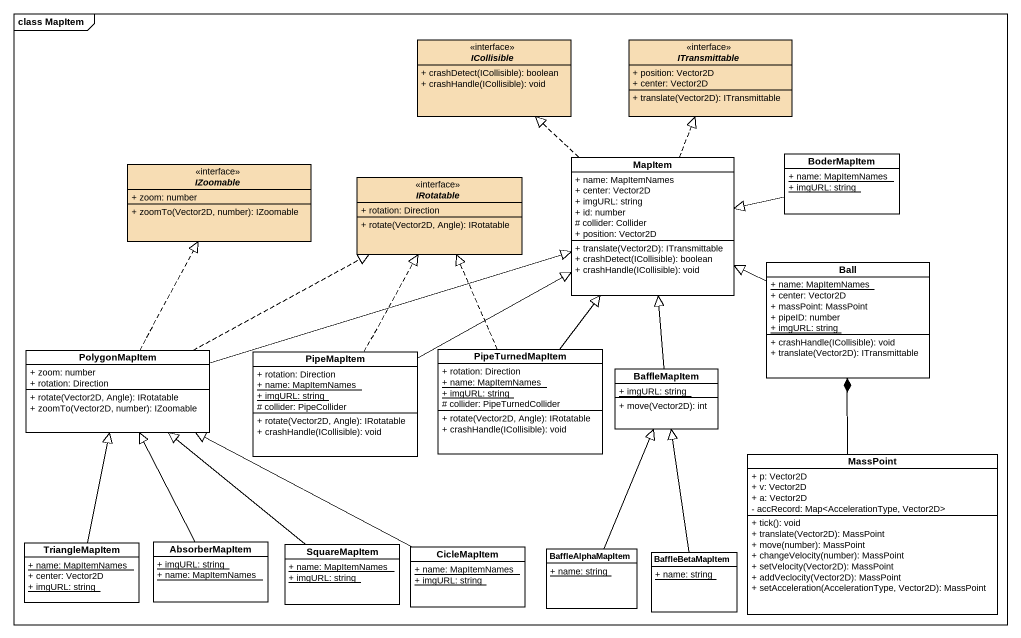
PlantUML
@startuml
mainframe class MapItem
hide circle
hide empty members
skinparam classAttributeIconSize 0
interface ICollisible #F7DDB4 {
  + crashDetect(ICollisible): boolean
  + crashHandle(ICollisible): void
}
interface ITransmittable #F7DDB4 {
  + position: Vector2D
  + center: Vector2D
  + translate(Vector2D): ITransmittable
}
interface IZoomable #F7DDB4 {
  + zoom: number
  + zoomTo(Vector2D, number): IZoomable
}
class MapItem {
  + name: MapItemNames
  + center: Vector2D
  + imgURL: string
  + id: number
  # collider: Collider
  + position: Vector2D
  + translate(Vector2D): ITransmittable
  + crashDetect(ICollisible): boolean
  + crashHandle(ICollisible): void
}
class BoderMapItem {
  {static} + name: MapItemNames
  {static} + imgURL: string
}
interface IRotatable #F7DDB4 {
  + rotation: Direction
  + rotate(Vector2D, Angle): IRotatable
}
class Ball {
  {static} + name: MapItemNames
  + center: Vector2D
  + massPoint: MassPoint
  + pipeID: number
  {static} + imgURL: string
  + crashHandle(ICollisible): void
  + translate(Vector2D): ITransmittable
}
class PolygonMapItem {
  + zoom: number
  + rotation: Direction
  + rotate(Vector2D, Angle): IRotatable
  + zoomTo(Vector2D, number): IZoomable
}
class PipeMapItem {
  + rotation: Direction
  {static} + name: MapItemNames
  {static} + imgURL: string
  # collider: PipeCollider
  + rotate(Vector2D, Angle): IRotatable
  + crashHandle(ICollisible): void
}
class PipeTurnedMapItem {
  + rotation: Direction
  {static} + name: MapItemNames
  {static} + imgURL: string
  # collider: PipeTurnedCollider
  + rotate(Vector2D, Angle): IRotatable
  + crashHandle(ICollisible): void
}
class BaffleMapItem {
  {static} + imgURL: string
  + move(Vector2D): int
}
class MassPoint {
  + p: Vector2D
  + v: Vector2D
  + a: Vector2D
  - accRecord: Map<AccelerationType, Vector2D>
  + tick(): void
  + translate(Vector2D): MassPoint
  + move(number): MassPoint
  + changeVelocity(number): MassPoint
  + setVelocity(Vector2D): MassPoint
  + addVeclocity(Vector2D): MassPoint
  + setAcceleration(AccelerationType, Vector2D): MassPoint
}
class TriangleMapItem {
  {static} + name: MapItemNames
  + center: Vector2D
  {static} + imgURL: string
}
class AbsorberMapItem {
  {static} + imgURL: string
  {static} + name: MapItemNames
}
class SquareMapItem {
  {static} + name: MapItemNames
  {static} + imgURL: string
}
class CicleMapItem {
  {static} + name: MapItemNames
  {static} + imgURL: string
}
class BaffleAlphaMapItem {
  {static} + name: string
}
class BaffleBetaMapItem {
  {static} + name: string
}
MapItem .up.|> ICollisible
MapItem .up.|> ITransmittable
BoderMapItem -left-|> MapItem
Ball -left-|> MapItem
PolygonMapItem .up.|> IZoomable
PolygonMapItem -right-|> MapItem
PolygonMapItem .right.|> IRotatable
PipeMapItem -right-|> MapItem
PipeMapItem .up.|> IRotatable
PipeTurnedMapItem -up-|> MapItem
PipeTurnedMapItem .up.|> IRotatable
BaffleMapItem -up-|> MapItem
MassPoint -up-* Ball
TriangleMapItem -up-|> PolygonMapItem
AbsorberMapItem -up-|> PolygonMapItem
SquareMapItem -up-|> PolygonMapItem
CicleMapItem -left-|> PolygonMapItem
BaffleAlphaMapItem -up-|> BaffleMapItem
BaffleBetaMapItem -up-|> BaffleMapItem
@enduml
